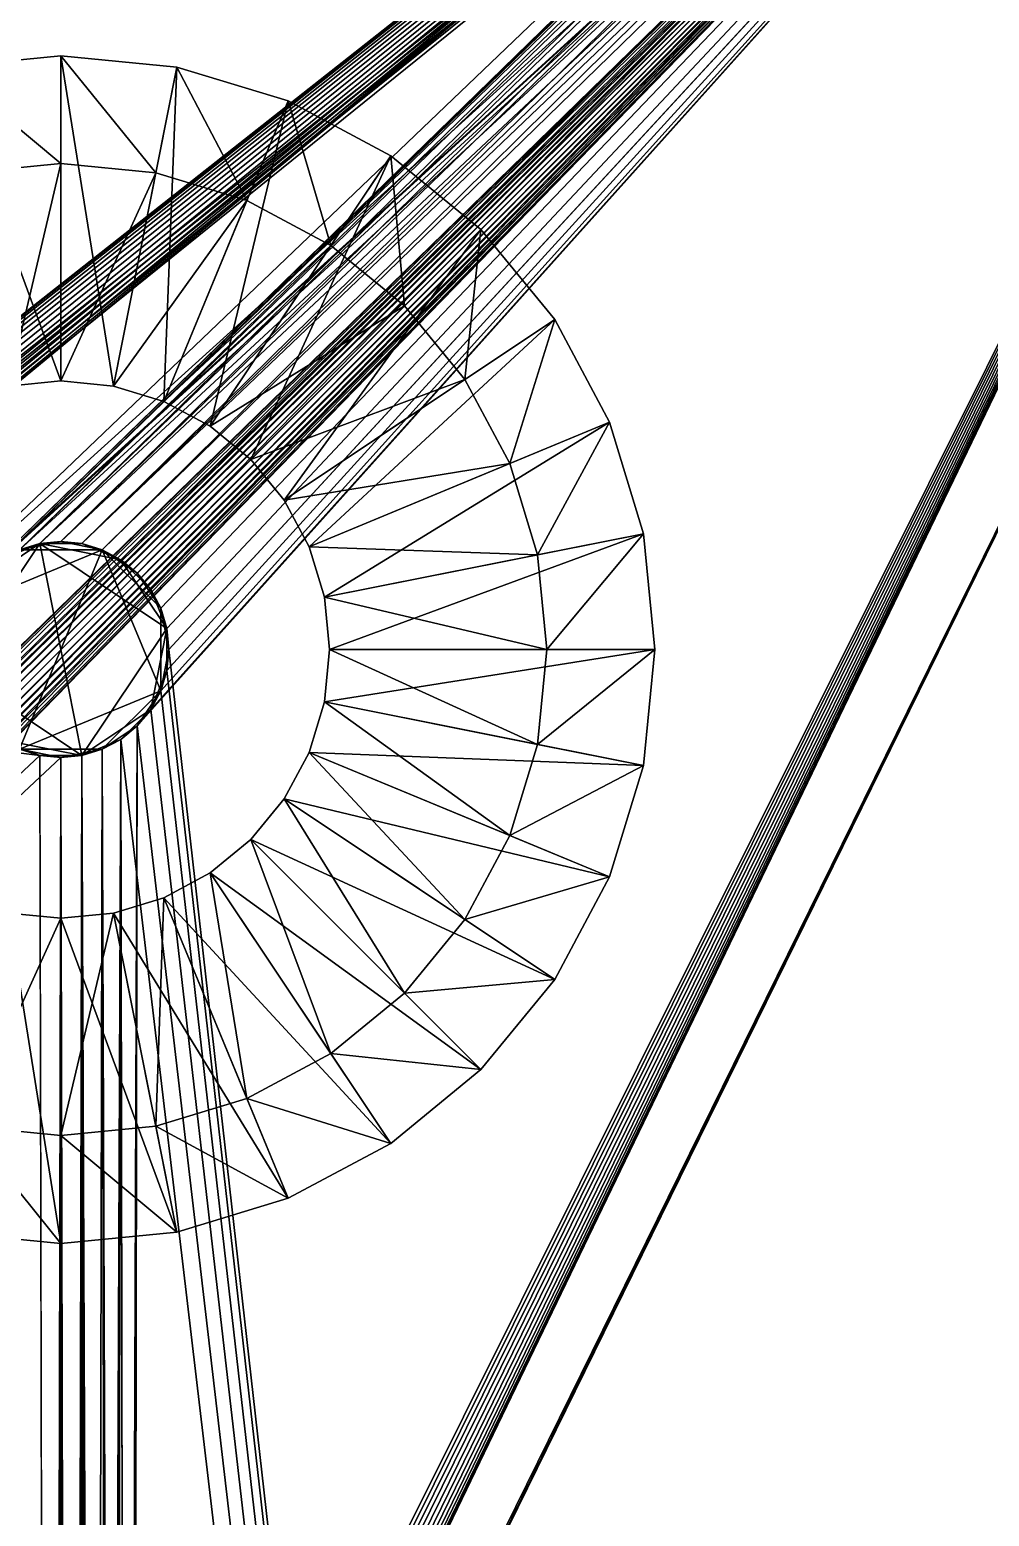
# Model space of a CAD drawing. Extents: x -25.6 to 25.6, y -12.5 to 12.5.
# Drawn here: x 22.342 to 24.12, y 7.695 to 10.448 of the extents above; entities that cross this region are included whole.
import ezdxf

# ---------------------------------------------------------------- set-up
doc = ezdxf.new("R2010")
doc.units = 0

msp = doc.modelspace()

# ---------------------------------------------------------------- linework, layer by layer
for points in [[(-6, 9.45, 5), (-25.6, 12.5, 5), (25.6, 12.5, 5)], [(25.6, 12.5, 5.1), (-25.6, 12.5, 5.1), (-6, 9.45, 5.1)], [(-5.9707, 9.4471, 5), (-6, 9.45, 5), (25.6, 12.5, 5)], [(25.6, 12.5, 5.1), (-6, 9.45, 5.1), (-5.9707, 9.4471, 5.1)], [(17.2793, 4.2971, 5), (-5.9707, 9.4471, 5), (25.6, 12.5, 5)], [(25.6, 12.5, 5.1), (-5.9707, 9.4471, 5.1), (-5.9426, 9.4386, 5.1)], [(25.6, 12.5, 5.1), (-5.9426, 9.4386, 5.1), (7.0074, 4.2886, 5.1)], [(25.6, 12.5, 5.1), (7.0074, 4.2886, 5.1), (7.0333, 4.2747, 5.1)], [(25.6, 12.5, 5.1), (7.0333, 4.2747, 5.1), (7.0561, 4.2561, 5.1)], [(25.6, 12.5, 5.1), (7.0561, 4.2561, 5.1), (7.0747, 4.2333, 5.1)], [(25.6, 12.5, 5.1), (7.0747, 4.2333, 5.1), (7.0886, 4.2074, 5.1)], [(25.6, 12.5, 5.1), (7.0886, 4.2074, 5.1), (7.0971, 4.1793, 5.1)], [(25.6, 12.5, 5.1), (7.0971, 4.1793, 5.1), (8.9207, 4.2971, 5.1)], [(25.6, 12.5, 5.1), (8.9207, 4.2971, 5.1), (8.95, 4.3, 5.1)], [(15.1667, 4.2747, 5.1), (25.6, 12.5, 5.1), (8.95, 4.3, 5.1)], [(25.6, 12.5, 5.1), (15.1, 3, 5.1), (17.1439, 4.2561, 5.1)], [(15.3747, 4.0667, 5.1), (15.1, 3, 5.1), (25.6, 12.5, 5.1)], [(15.1667, 4.2747, 5.1), (15.1926, 4.2886, 5.1), (25.6, 12.5, 5.1)], [(15.1926, 4.2886, 5.1), (15.2207, 4.2971, 5.1), (25.6, 12.5, 5.1)], [(15.2207, 4.2971, 5.1), (15.25, 4.3, 5.1), (25.6, 12.5, 5.1)], [(15.25, 4.3, 5.1), (15.2793, 4.2971, 5.1), (25.6, 12.5, 5.1)], [(15.2793, 4.2971, 5.1), (15.3074, 4.2886, 5.1), (25.6, 12.5, 5.1)], [(15.3074, 4.2886, 5.1), (15.3333, 4.2747, 5.1), (25.6, 12.5, 5.1)], [(15.3333, 4.2747, 5.1), (15.3561, 4.2561, 5.1), (25.6, 12.5, 5.1)], [(15.3561, 4.2561, 5.1), (15.3747, 4.2333, 5.1), (25.6, 12.5, 5.1)], [(15.3886, 4.0926, 5.1), (15.3747, 4.0667, 5.1), (25.6, 12.5, 5.1)], [(15.3747, 4.2333, 5.1), (15.3886, 4.2074, 5.1), (25.6, 12.5, 5.1)], [(15.3971, 4.1207, 5.1), (15.3886, 4.0926, 5.1), (25.6, 12.5, 5.1)], [(15.3886, 4.2074, 5.1), (15.3971, 4.1793, 5.1), (25.6, 12.5, 5.1)], [(15.4, 4.15, 5.1), (15.3971, 4.1207, 5.1), (25.6, 12.5, 5.1)], [(15.3971, 4.1793, 5.1), (15.4, 4.15, 5.1), (25.6, 12.5, 5.1)], [(17.1439, 4.2561, 5.1), (17.1667, 4.2747, 5.1), (25.6, 12.5, 5.1)], [(17.1667, 4.2747, 5.1), (17.1926, 4.2886, 5.1), (25.6, 12.5, 5.1)], [(17.1926, 4.2886, 5.1), (17.2207, 4.2971, 5.1), (25.6, 12.5, 5.1)], [(17.2207, 4.2971, 5.1), (17.25, 4.3, 5.1), (25.6, 12.5, 5.1)], [(17.25, 4.3, 5.1), (17.2793, 4.2971, 5.1), (25.6, 12.5, 5.1)], [(17.2793, 4.2971, 5.1), (17.3074, 4.2886, 5.1), (25.6, 12.5, 5.1)], [(17.3074, 4.2886, 5), (17.2793, 4.2971, 5), (25.6, 12.5, 5)], [(17.3074, 4.2886, 5.1), (17.3333, 4.2747, 5.1), (25.6, 12.5, 5.1)], [(17.3333, 4.2747, 5), (17.3074, 4.2886, 5), (25.6, 12.5, 5)], [(17.3333, 4.2747, 5.1), (17.3561, 4.2561, 5.1), (25.6, 12.5, 5.1)], [(25.6, 12.5, 5), (17.3561, 4.2561, 5), (17.3333, 4.2747, 5)], [(25.6, 12.5, 5), (17.3747, 4.2333, 5), (17.3561, 4.2561, 5)], [(25.6, 12.5, 5.1), (17.3561, 4.2561, 5.1), (17.3747, 4.2333, 5.1)], [(25.6, 12.5, 5), (17.3886, 4.2074, 5), (17.3747, 4.2333, 5)], [(25.6, 12.5, 5.1), (17.3747, 4.2333, 5.1), (17.3886, 4.2074, 5.1)], [(25.6, 12.5, 5), (25.6, -12.5, 5), (17.3886, -4.2074, 5)], [(25.6, 12.5, 5), (17.3886, -4.2074, 5), (17.3971, -4.1793, 5)], [(25.6, 12.5, 5), (17.3971, 4.1793, 5), (17.3886, 4.2074, 5)], [(25.6, 12.5, 5.1), (17.3886, 4.2074, 5.1), (17.3971, 4.1793, 5.1)], [(25.6, 12.5, 5), (17.3971, -4.1793, 5), (17.4, -4.15, 5)], [(25.6, 12.5, 5), (17.4, 4.15, 5), (17.3971, 4.1793, 5)], [(25.6, -12.5, 5.1), (25.6, 12.5, 5.1), (17.3971, 4.1793, 5.1)], [(25.6, 12.5, 5), (17.4, -4.15, 5), (17.4, 4.15, 5)], [(0.9, 12.2, 5.1), (25.3, 12.2, 5.1), (15.3333, 4.2747, 5.1)], [(15.3074, 4.2886, 5.3), (25.3, 12.2, 5.3), (0.9, 12.2, 5.3)], [(15.3074, 4.2886, 5.3), (15.3333, 4.2747, 5.3), (25.3, 12.2, 5.3)], [(25.3, 12.2, 5.1), (15.3561, 4.2561, 5.1), (15.3333, 4.2747, 5.1)], [(15.3333, 4.2747, 5.3), (15.3561, 4.2561, 5.3), (25.3, 12.2, 5.3)], [(25.3, 12.2, 5.1), (15.3747, 4.2333, 5.1), (15.3561, 4.2561, 5.1)], [(15.3561, 4.2561, 5.3), (15.3747, 4.2333, 5.3), (25.3, 12.2, 5.3)], [(15.3886, 4.2074, 5.1), (15.3747, 4.2333, 5.1), (25.3, 12.2, 5.1)], [(25.3, 12.2, 5.3), (15.3747, 4.2333, 5.3), (15.3886, 4.2074, 5.3)], [(17.25, 4.3, 5.1), (15.3886, 4.2074, 5.1), (25.3, 12.2, 5.1)], [(25.3, 12.2, 5.3), (15.3886, 4.2074, 5.3), (17.25, 4.3, 5.3)], [(17.2207, -4.0029, 5.3), (17.25, -4, 5.3), (25.3, 12.2, 5.3)], [(17.2207, -4.0029, 5.3), (25.3, 12.2, 5.3), (17.3561, 4.0439, 5.3)], [(25.3, 12.2, 5.1), (17.2793, 4.2971, 5.1), (17.25, 4.3, 5.1)], [(25.3, 12.2, 5.3), (17.25, 4.3, 5.3), (17.2793, 4.2971, 5.3)], [(17.25, -4, 5.3), (17.2793, -4.0029, 5.3), (25.3, 12.2, 5.3)], [(25.3, 12.2, 5.1), (17.3074, 4.2886, 5.1), (17.2793, 4.2971, 5.1)], [(25.3, 12.2, 5.3), (17.2793, 4.2971, 5.3), (17.3074, 4.2886, 5.3)], [(17.2793, -4.0029, 5.3), (17.3074, -4.0114, 5.3), (25.3, 12.2, 5.3)], [(25.3, 12.2, 5.1), (17.3333, 4.2747, 5.1), (17.3074, 4.2886, 5.1)], [(25.3, 12.2, 5.3), (17.3074, 4.2886, 5.3), (17.3333, 4.2747, 5.3)], [(17.3074, -4.0114, 5.3), (17.3333, -4.0253, 5.3), (25.3, 12.2, 5.3)], [(25.3, 12.2, 5.1), (17.3561, 4.2561, 5.1), (17.3333, 4.2747, 5.1)], [(25.3, 12.2, 5.3), (17.3333, 4.2747, 5.3), (17.3561, 4.2561, 5.3)], [(17.3333, -4.0253, 5.3), (17.3561, -4.0439, 5.3), (25.3, 12.2, 5.3)], [(17.3747, 4.2333, 5.1), (17.3561, 4.2561, 5.1), (25.3, 12.2, 5.1)], [(25.3, 12.2, 5.3), (17.3561, 4.2561, 5.3), (17.3747, 4.2333, 5.3)], [(17.3561, -4.0439, 5.3), (17.3747, -4.0667, 5.3), (25.3, 12.2, 5.3)], [(25.3, 12.2, 5.3), (17.3747, 4.0667, 5.3), (17.3561, 4.0439, 5.3)], [(17.3886, 4.2074, 5.1), (17.3747, 4.2333, 5.1), (25.3, 12.2, 5.1)], [(25.3, 12.2, 5.3), (17.3747, 4.2333, 5.3), (17.3886, 4.2074, 5.3)], [(17.3747, -4.0667, 5.3), (17.3886, -4.0926, 5.3), (25.3, 12.2, 5.3)], [(25.3, 12.2, 5.3), (17.3886, 4.0926, 5.3), (17.3747, 4.0667, 5.3)], [(17.3886, 4.2074, 5.1), (25.3, 12.2, 5.1), (25.3, -12.2, 5.1)], [(17.3886, -4.2074, 5.3), (25.3, -12.2, 5.3), (25.3, 12.2, 5.3)], [(17.3971, -4.1793, 5.3), (17.3886, -4.2074, 5.3), (25.3, 12.2, 5.3)], [(17.3886, -4.0926, 5.3), (17.3971, -4.1207, 5.3), (25.3, 12.2, 5.3)], [(25.3, 12.2, 5.3), (17.3886, 4.2074, 5.3), (17.3971, 4.1793, 5.3)], [(25.3, 12.2, 5.3), (17.3971, 4.1207, 5.3), (17.3886, 4.0926, 5.3)], [(17.4, -4.15, 5.3), (17.3971, -4.1793, 5.3), (25.3, 12.2, 5.3)], [(17.3971, -4.1207, 5.3), (17.4, -4.15, 5.3), (25.3, 12.2, 5.3)], [(25.3, 12.2, 5.3), (17.3971, 4.1793, 5.3), (17.4, 4.15, 5.3)], [(25.3, 12.2, 5.3), (17.4, 4.15, 5.3), (17.3971, 4.1207, 5.3)], [(-22.361, 9.1038, 1.2), (25.0426, 12.1386, 1.2), (25.0707, 12.1471, 1.2)], [(-22.3235, 9.1152, 1.2), (-22.361, 9.1038, 1.2), (25.0707, 12.1471, 1.2)], [(-22.3235, 9.1152, 1.2), (25.0707, 12.1471, 1.2), (25.1, 12.15, 1.2)], [(-22.2889, 9.1337, 1.2), (-22.3235, 9.1152, 1.2), (25.1, 12.15, 1.2)], [(-22.2586, 9.1586, 1.2), (-22.2889, 9.1337, 1.2), (25.1, 12.15, 1.2)], [(-22.2337, 9.1889, 1.2), (-22.2586, 9.1586, 1.2), (25.1, 12.15, 1.2)], [(-22.2586, 9.4414, 1.2), (-22.2337, 9.4111, 1.2), (25.1, 12.15, 1.2)], [(0, 11.85, 1.2), (-22.2586, 9.4414, 1.2), (25.1, 12.15, 1.2)], [(-22.2152, 9.2235, 1.2), (-22.2337, 9.1889, 1.2), (25.1, 12.15, 1.2)], [(-22.2337, 9.4111, 1.2), (-22.2152, 9.3765, 1.2), (25.1, 12.15, 1.2)], [(-22.2038, 9.261, 1.2), (-22.2152, 9.2235, 1.2), (25.1, 12.15, 1.2)], [(-22.2152, 9.3765, 1.2), (-22.2038, 9.339, 1.2), (25.1, 12.15, 1.2)], [(-22.2, 9.3, 1.2), (-22.2038, 9.261, 1.2), (25.1, 12.15, 1.2)], [(-22.2038, 9.339, 1.2), (-22.2, 9.3, 1.2), (25.1, 12.15, 1.2)], [(-22.4, 9.1, 1.2), (-22.361, -9.1038, 1.2), (25.0426, 12.1386, 1.2)], [(-22.361, 9.1038, 1.2), (-22.4, 9.1, 1.2), (25.0426, 12.1386, 1.2)], [(-22.361, -9.1038, 1.2), (-22.3235, -9.1152, 1.2), (25.0426, 12.1386, 1.2)], [(-22.3235, -9.1152, 1.2), (-22.2889, -9.1337, 1.2), (25.0426, 12.1386, 1.2)], [(-22.2889, -9.1337, 1.2), (-22.2586, -9.1586, 1.2), (25.0426, 12.1386, 1.2)], [(-22.2586, -9.1586, 1.2), (-22.2337, -9.1889, 1.2), (25.0426, 12.1386, 1.2)], [(-22.2337, -9.1889, 1.2), (-22.2152, -9.2235, 1.2), (25.0426, 12.1386, 1.2)], [(-22.2152, -9.2235, 1.2), (-22.2038, -9.261, 1.2), (25.0426, 12.1386, 1.2)], [(-22.2038, -9.261, 1.2), (-22.2, -9.3, 1.2), (25.0426, 12.1386, 1.2)], [(-22.2038, -9.339, 1.2), (24.9939, 12.1061, 1.2), (25.0167, 12.1247, 1.2)], [(-22.2, -9.3, 1.2), (-22.2038, -9.339, 1.2), (25.0167, 12.1247, 1.2)], [(-22.2, -9.3, 1.2), (25.0167, 12.1247, 1.2), (25.0426, 12.1386, 1.2)], [(-22.2152, -9.3765, 1.2), (-0.1061, -11.8939, 1.2), (24.9939, 12.1061, 1.2)], [(-22.2038, -9.339, 1.2), (-22.2152, -9.3765, 1.2), (24.9939, 12.1061, 1.2)], [(-0.1061, -11.8939, 1.2), (22.2586, 9.4414, 1.2), (24.9939, 12.1061, 1.2)], [(22.2586, 9.4414, 1.2), (24.9753, 12.0833, 1.2), (24.9939, 12.1061, 1.2)], [(22.2586, 9.4414, 1.2), (22.2889, 9.4663, 1.2), (24.9753, 12.0833, 1.2)], [(22.2889, 9.4663, 1.2), (24.9614, 12.0574, 1.2), (24.9753, 12.0833, 1.2)], [(22.2889, 9.4663, 1.2), (22.3235, 9.4848, 1.2), (24.9614, 12.0574, 1.2)], [(22.3235, 9.4848, 1.2), (24.9529, 12.0293, 1.2), (24.9614, 12.0574, 1.2)], [(22.3235, 9.4848, 1.2), (22.361, 9.4962, 1.2), (24.9529, 12.0293, 1.2)], [(22.361, 9.4962, 1.2), (24.95, 12, 1.2), (24.9529, 12.0293, 1.2)], [(22.361, 9.4962, 1.2), (22.4, 9.5, 1.2), (24.95, 12, 1.2)], [(22.4, 9.5, 1.2), (24.9529, 11.9707, 1.2), (24.95, 12, 1.2)], [(22.4, 9.5, 1.2), (22.439, 9.4962, 1.2), (24.9529, 11.9707, 1.2)], [(22.439, 9.4962, 1.2), (24.9614, 11.9426, 1.2), (24.9529, 11.9707, 1.2)], [(0.1386, 11.9426, 1.1), (24.9753, 11.9167, 1.1), (22.2586, 9.4414, 1.1)], [(22.439, 9.4962, 1.2), (22.4765, 9.4848, 1.2), (24.9614, 11.9426, 1.2)], [(22.4765, 9.4848, 1.2), (24.9753, 11.9167, 1.2), (24.9614, 11.9426, 1.2)], [(24.9753, 11.9167, 1.1), (22.2889, 9.4663, 1.1), (22.2586, 9.4414, 1.1)], [(24.9753, 11.9167, 1.1), (22.3235, 9.4848, 1.1), (22.2889, 9.4663, 1.1)], [(24.9753, 11.9167, 1.1), (22.361, 9.4962, 1.1), (22.3235, 9.4848, 1.1)], [(24.9753, 11.9167, 1.1), (22.4, 9.5, 1.1), (22.361, 9.4962, 1.1)], [(24.9753, 11.9167, 1.1), (22.439, 9.4962, 1.1), (22.4, 9.5, 1.1)], [(24.9753, 11.9167, 1.1), (22.4765, 9.4848, 1.1), (22.439, 9.4962, 1.1)], [(24.9753, 11.9167, 1.1), (22.5111, 9.4663, 1.1), (22.4765, 9.4848, 1.1)], [(22.4765, 9.4848, 1.2), (22.5111, 9.4663, 1.2), (24.9753, 11.9167, 1.2)], [(24.9753, 11.9167, 1.1), (22.5414, 9.4414, 1.1), (22.5111, 9.4663, 1.1)], [(22.5111, 9.4663, 1.2), (24.9939, 11.8939, 1.2), (24.9753, 11.9167, 1.2)], [(24.9753, 11.9167, 1.1), (24.9939, 11.8939, 1.1), (22.5414, 9.4414, 1.1)], [(-22.2152, 9.3765, 1.1), (-0.1061, 11.8939, 1.1), (24.9939, -12.1061, 1.1)], [(-0.1061, 11.8939, 1.1), (22.2586, -9.4414, 1.1), (24.9939, -12.1061, 1.1)], [(22.5111, -9.1337, 1.2), (22.5414, -9.1586, 1.2), (24.9939, 11.8939, 1.2)], [(22.5111, -9.1337, 1.2), (24.9939, 11.8939, 1.2), (22.5414, 9.1586, 1.2)], [(22.5111, 9.4663, 1.2), (22.5414, 9.4414, 1.2), (24.9939, 11.8939, 1.2)], [(22.5414, 9.4414, 1.1), (24.9939, 11.8939, 1.1), (24.9939, 11.8939, 1.1)], [(22.5663, 9.4111, 1.1), (22.5414, 9.4414, 1.1), (24.9939, 11.8939, 1.1)], [(24.9939, 11.8939, 1.2), (24.9939, 11.8939, 1.2), (22.5414, 9.4414, 1.2)], [(24.9939, 11.8939, 1.2), (22.5414, 9.4414, 1.2), (22.5663, 9.4111, 1.2)], [(24.9939, 11.8939, 1.2), (22.5663, 9.1889, 1.2), (22.5414, 9.1586, 1.2)], [(22.5414, -9.1586, 1.2), (22.5663, -9.1889, 1.2), (24.9939, 11.8939, 1.2)], [(22.5848, 9.3765, 1.1), (22.5663, 9.4111, 1.1), (24.9939, 11.8939, 1.1)], [(24.9939, 11.8939, 1.2), (22.5663, 9.4111, 1.2), (22.5848, 9.3765, 1.2)], [(22.5663, -9.1889, 1.2), (22.5848, -9.2235, 1.2), (24.9939, 11.8939, 1.2)], [(24.9939, 11.8939, 1.2), (22.5848, 9.2235, 1.2), (22.5663, 9.1889, 1.2)], [(22.5962, 9.339, 1.1), (22.5848, 9.3765, 1.1), (24.9939, 11.8939, 1.1)], [(24.9939, 11.8939, 1.2), (22.5848, 9.3765, 1.2), (22.5962, 9.339, 1.2)], [(24.9939, 11.8939, 1.2), (22.5962, 9.261, 1.2), (22.5848, 9.2235, 1.2)], [(22.5848, -9.2235, 1.2), (22.5962, -9.261, 1.2), (24.9939, 11.8939, 1.2)], [(22.6, 9.3, 1.1), (22.5962, 9.339, 1.1), (24.9939, 11.8939, 1.1)], [(24.9939, 11.8939, 1.2), (22.5962, 9.339, 1.2), (22.6, 9.3, 1.2)], [(22.5962, -9.261, 1.2), (22.6, -9.3, 1.2), (24.9939, 11.8939, 1.2)], [(24.9939, 11.8939, 1.2), (22.6, 9.3, 1.2), (22.5962, 9.261, 1.2)], [(22.6, 9.3, 1.1), (24.9939, 11.8939, 1.1), (24.9939, -11.8939, 1.1)], [(22.6, -9.3, 1.2), (24.9939, -11.8939, 1.2), (24.9939, 11.8939, 1.2)], [(-0.0574, 11.8614, 1.1), (-0.0293, 11.8529, 1.1), (22.361, -9.1038, 1.1)], [(-0.0574, 11.8614, 1.1), (22.361, -9.1038, 1.1), (22.3235, -9.1152, 1.1)], [(-0.0293, 11.8529, 1.1), (22.3235, 9.1152, 1.1), (22.361, 9.1038, 1.1)], [(-0.0293, 11.8529, 1.1), (22.361, 9.1038, 1.1), (22.4, -9.1, 1.1)], [(-0.0293, 11.8529, 1.1), (22.4, -9.1, 1.1), (22.361, -9.1038, 1.1)], [(10.7589, 11.7694, 5.3), (19.7668, 9.9776, 5.3), (24.8694, 2.3411, 5.3)], [(10.7589, 11.7694, 5.3), (24.8694, 2.3411, 5.3), (17.3333, 4.2747, 5.3)], [(13.1, 11, 7.1), (20.8782, 7.7782, 7.1), (24.1, 0, 7.1)], [(13.1, 11, 7.1), (24.1, 0, 7.1), (13.1, -11, 7.1)], [(22.1854, 10.3789, 1.1), (22.4, 10.2, 0.1), (22.4, 10.4, 1.1)], [(22.1854, 10.3789, 1.1), (22.4, 10.4, 1.1), (22.4, 9.7976, 1.1)], [(22.4, 10.4, 1.1), (22.4, 10.2, 0.1), (22.5756, 10.1827, 0.1)], [(22.4, 10.4, 1.1), (22.5756, 10.1827, 0.1), (22.6146, 10.3789, 1.1)], [(22.4, 10.4, 1.1), (22.6146, 10.3789, 1.1), (22.4971, 9.788, 1.1)], [(22.4, 10.4, 1.1), (22.4971, 9.788, 1.1), (22.4, 9.7976, 1.1)], [(22.1854, 10.3789, 1.1), (22.2244, 10.1827, 0.1), (22.4, 10.2, 0.1)], [(22.1854, 10.3789, 1.1), (22.4, 9.7976, 1.1), (22.3029, 9.788, 1.1)], [(22.6146, 10.3789, 1.1), (22.5904, 9.7597, 1.1), (22.4971, 9.788, 1.1)], [(22.6146, 10.3789, 1.1), (22.5756, 10.1827, 0.1), (22.7444, 10.1315, 0.1)], [(22.6146, 10.3789, 1.1), (22.821, 10.3163, 1.1), (22.5904, 9.7597, 1.1)], [(22.6146, 10.3789, 1.1), (22.7444, 10.1315, 0.1), (22.821, 10.3163, 1.1)], [(22.821, 10.3163, 1.1), (22.6764, 9.7137, 1.1), (22.5904, 9.7597, 1.1)], [(22.821, 10.3163, 1.1), (23.0111, 10.2146, 1.1), (22.6764, 9.7137, 1.1)], [(22.821, 10.3163, 1.1), (22.7444, 10.1315, 0.1), (22.9, 10.0483, 0.1)], [(22.821, 10.3163, 1.1), (22.9, 10.0483, 0.1), (23.0111, 10.2146, 1.1)], [(22.3029, 9.788, 0.1), (22.4, 10.2, 0.1), (22.2244, 10.1827, 0.1)], [(22.3029, 9.788, 0.1), (22.4, 9.7976, 0.1), (22.4, 10.2, 0.1)], [(22.4, 9.7976, 0.1), (22.5756, 10.1827, 0.1), (22.4, 10.2, 0.1)], [(23.0111, 10.2146, 1.1), (22.7518, 9.6518, 1.1), (22.6764, 9.7137, 1.1)], [(23.0111, 10.2146, 1.1), (23.1778, 10.0778, 1.1), (22.7518, 9.6518, 1.1)], [(23.0111, 10.2146, 1.1), (22.9, 10.0483, 0.1), (23.0364, 9.9364, 0.1)], [(23.0111, 10.2146, 1.1), (23.0364, 9.9364, 0.1), (23.1778, 10.0778, 1.1)], [(8.8905, -10.1627, 6.8), (23.2627, -4.2095, 6.8), (17.3095, 10.1627, 6.8)], [(23.2627, 4.2095, 6.8), (20.8782, 7.7782, 6.8), (17.3095, 10.1627, 6.8)], [(23.2627, -4.2095, 6.8), (23.2627, 4.2095, 6.8), (17.3095, 10.1627, 6.8)], [(22.4, 9.7976, 0.1), (22.4971, 9.788, 0.1), (22.5756, 10.1827, 0.1)], [(22.4971, 9.788, 0.1), (22.7444, 10.1315, 0.1), (22.5756, 10.1827, 0.1)], [(22.4971, 9.788, 0.1), (22.5904, 9.7597, 0.1), (22.7444, 10.1315, 0.1)], [(22.5904, 9.7597, 0.1), (22.9, 10.0483, 0.1), (22.7444, 10.1315, 0.1)], [(23.1778, 10.0778, 1.1), (22.8137, 9.5764, 1.1), (22.7518, 9.6518, 1.1)], [(23.1778, 10.0778, 1.1), (23.3146, 9.9111, 1.1), (22.8137, 9.5764, 1.1)], [(23.1778, 10.0778, 1.1), (23.0364, 9.9364, 0.1), (23.1483, 9.8, 0.1)], [(23.1778, 10.0778, 1.1), (23.1483, 9.8, 0.1), (23.3146, 9.9111, 1.1)], [(22.5904, 9.7597, 0.1), (22.6764, 9.7137, 0.1), (22.9, 10.0483, 0.1)], [(22.6764, 9.7137, 0.1), (23.0364, 9.9364, 0.1), (22.9, 10.0483, 0.1)], [(19.7668, 9.9776, 5.3), (21.5853, 8.4853, 5.3), (23.0776, 6.6668, 5.3)], [(19.7668, 9.9776, 5.3), (23.0776, 6.6668, 5.3), (24.8694, 2.3411, 5.3)], [(22.6764, 9.7137, 0.1), (22.7518, 9.6518, 0.1), (23.0364, 9.9364, 0.1)], [(22.7518, 9.6518, 0.1), (23.1483, 9.8, 0.1), (23.0364, 9.9364, 0.1)], [(23.3146, 9.9111, 1.1), (22.8597, 9.4904, 1.1), (22.8137, 9.5764, 1.1)], [(23.3146, 9.9111, 1.1), (23.4163, 9.721, 1.1), (22.8597, 9.4904, 1.1)], [(23.3146, 9.9111, 1.1), (23.1483, 9.8, 0.1), (23.2315, 9.6444, 0.1)], [(23.3146, 9.9111, 1.1), (23.2315, 9.6444, 0.1), (23.4163, 9.721, 1.1)], [(22.4, 9.7976, 0.1), (22.3029, 9.788, 0.1), (22.3029, 9.788, 1.1)], [(22.4, 9.7976, 0.1), (22.3029, 9.788, 1.1), (22.4, 9.7976, 1.1)], [(22.4971, 9.788, 0.1), (22.4, 9.7976, 0.1), (22.4, 9.7976, 1.1)], [(22.4971, 9.788, 0.1), (22.4, 9.7976, 1.1), (22.4971, 9.788, 1.1)], [(22.5904, 9.7597, 0.1), (22.4971, 9.788, 0.1), (22.4971, 9.788, 1.1)], [(22.5904, 9.7597, 0.1), (22.4971, 9.788, 1.1), (22.5904, 9.7597, 1.1)], [(22.7518, 9.6518, 0.1), (22.8137, 9.5764, 0.1), (23.1483, 9.8, 0.1)], [(22.8137, 9.5764, 0.1), (23.2315, 9.6444, 0.1), (23.1483, 9.8, 0.1)], [(22.6764, 9.7137, 0.1), (22.5904, 9.7597, 0.1), (22.5904, 9.7597, 1.1)], [(22.6764, 9.7137, 0.1), (22.5904, 9.7597, 1.1), (22.6764, 9.7137, 1.1)], [(23.4163, 9.721, 1.1), (22.888, 9.3971, 1.1), (22.8597, 9.4904, 1.1)], [(23.4163, 9.721, 1.1), (23.4789, 9.5146, 1.1), (22.888, 9.3971, 1.1)], [(23.4163, 9.721, 1.1), (23.2315, 9.6444, 0.1), (23.2827, 9.4756, 0.1)], [(23.4163, 9.721, 1.1), (23.2827, 9.4756, 0.1), (23.4789, 9.5146, 1.1)], [(22.7518, 9.6518, 0.1), (22.6764, 9.7137, 0.1), (22.6764, 9.7137, 1.1)], [(22.7518, 9.6518, 0.1), (22.6764, 9.7137, 1.1), (22.7518, 9.6518, 1.1)], [(22.8137, 9.5764, 0.1), (22.7518, 9.6518, 0.1), (22.7518, 9.6518, 1.1)], [(22.8137, 9.5764, 0.1), (22.7518, 9.6518, 1.1), (22.8137, 9.5764, 1.1)], [(22.8137, 9.5764, 0.1), (22.8597, 9.4904, 0.1), (23.2315, 9.6444, 0.1)], [(22.8597, 9.4904, 0.1), (23.2827, 9.4756, 0.1), (23.2315, 9.6444, 0.1)], [(22.8597, 9.4904, 0.1), (22.8137, 9.5764, 0.1), (22.8137, 9.5764, 1.1)], [(22.8597, 9.4904, 0.1), (22.8137, 9.5764, 1.1), (22.8597, 9.4904, 1.1)], [(22.4, 9.5, 1.3), (22.361, 9.4962, 1.3), (22.3235, 9.4848, 1.3)], [(22.4765, 9.4848, 1.3), (22.4, 9.5, 1.3), (22.3235, 9.4848, 1.3)], [(22.4, 9.5, 1.1), (22.4, 9.5, 1.2), (22.361, 9.4962, 1.2)], [(22.4, 9.5, 1.1), (22.361, 9.4962, 1.2), (22.361, 9.4962, 1.1)], [(22.361, 9.4962, 0.9), (22.361, 9.4962, 1.3), (22.4, 9.5, 1.3)], [(22.361, 9.4962, 0.9), (22.4, 9.5, 1.3), (22.4, 9.5, 0.9)], [(22.361, 9.4962, 0.9), (22.4, 9.5, 0.9), (22.439, 9.4962, 0.9)], [(22.439, 9.4962, 1.1), (22.439, 9.4962, 1.2), (22.4, 9.5, 1.2)], [(22.439, 9.4962, 1.1), (22.4, 9.5, 1.2), (22.4, 9.5, 1.1)], [(22.4, 9.5, 0.9), (22.4, 9.5, 1.3), (22.439, 9.4962, 1.3)], [(22.4, 9.5, 0.9), (22.439, 9.4962, 1.3), (22.439, 9.4962, 0.9)], [(22.4765, 9.4848, 1.3), (22.439, 9.4962, 1.3), (22.4, 9.5, 1.3)], [(23.4789, 9.5146, 1.1), (22.8976, 9.3, 1.1), (22.888, 9.3971, 1.1)], [(23.4789, 9.5146, 1.1), (23.5, 9.3, 1.1), (22.8976, 9.3, 1.1)], [(23.4789, 9.5146, 1.1), (23.2827, 9.4756, 0.1), (23.3, 9.3, 0.1)], [(23.4789, 9.5146, 1.1), (23.3, 9.3, 0.1), (23.5, 9.3, 1.1)], [(22.2038, 9.261, 0.9), (22.2337, 9.4111, 0.9), (22.361, 9.4962, 0.9)], [(22.439, 9.1038, 0.9), (22.2038, 9.261, 0.9), (22.361, 9.4962, 0.9)], [(22.4765, 9.4848, 1.3), (22.3235, 9.4848, 1.3), (22.2152, 9.3765, 1.3)], [(22.4765, 9.4848, 1.3), (22.2152, 9.3765, 1.3), (22.3235, 9.1152, 1.3)], [(22.2337, 9.4111, 0.9), (22.2889, 9.4663, 0.9), (22.361, 9.4962, 0.9)], [(22.2889, 9.4663, 0.9), (22.3235, 9.4848, 0.9), (22.361, 9.4962, 0.9)], [(22.361, 9.4962, 1.1), (22.361, 9.4962, 1.2), (22.3235, 9.4848, 1.2)], [(22.361, 9.4962, 1.1), (22.3235, 9.4848, 1.2), (22.3235, 9.4848, 1.1)], [(22.3235, 9.4848, 0.9), (22.3235, 9.4848, 1.3), (22.361, 9.4962, 1.3)], [(22.3235, 9.4848, 0.9), (22.361, 9.4962, 1.3), (22.361, 9.4962, 0.9)], [(22.3235, 9.1152, 1.3), (22.5848, 9.2235, 1.3), (22.4765, 9.4848, 1.3)], [(22.361, 9.4962, 0.9), (22.439, 9.4962, 0.9), (22.5111, 9.4663, 0.9)], [(22.361, 9.4962, 0.9), (22.5111, 9.4663, 0.9), (22.5962, 9.339, 0.9)], [(22.361, 9.4962, 0.9), (22.5962, 9.339, 0.9), (22.439, 9.1038, 0.9)], [(22.4765, 9.4848, 1.1), (22.4765, 9.4848, 1.2), (22.439, 9.4962, 1.2)], [(22.4765, 9.4848, 1.1), (22.439, 9.4962, 1.2), (22.439, 9.4962, 1.1)], [(22.439, 9.4962, 0.9), (22.439, 9.4962, 1.3), (22.4765, 9.4848, 1.3)], [(22.439, 9.4962, 0.9), (22.4765, 9.4848, 1.3), (22.4765, 9.4848, 0.9)], [(22.439, 9.4962, 0.9), (22.4765, 9.4848, 0.9), (22.5111, 9.4663, 0.9)], [(22.5111, 9.4663, 1.1), (22.5111, 9.4663, 1.2), (22.4765, 9.4848, 1.2)], [(22.5111, 9.4663, 1.1), (22.4765, 9.4848, 1.2), (22.4765, 9.4848, 1.1)], [(22.4765, 9.4848, 0.9), (22.4765, 9.4848, 1.3), (22.5111, 9.4663, 1.3)], [(22.4765, 9.4848, 0.9), (22.5111, 9.4663, 1.3), (22.5111, 9.4663, 0.9)], [(22.5414, 9.4414, 1.3), (22.5111, 9.4663, 1.3), (22.4765, 9.4848, 1.3)], [(22.5848, 9.3765, 1.3), (22.5414, 9.4414, 1.3), (22.4765, 9.4848, 1.3)], [(22.5848, 9.2235, 1.3), (22.5848, 9.3765, 1.3), (22.4765, 9.4848, 1.3)], [(22.8597, 9.4904, 0.1), (22.888, 9.3971, 0.1), (23.2827, 9.4756, 0.1)], [(22.888, 9.3971, 0.1), (22.8597, 9.4904, 0.1), (22.8597, 9.4904, 1.1)], [(22.888, 9.3971, 0.1), (22.8597, 9.4904, 1.1), (22.888, 9.3971, 1.1)], [(22.888, 9.3971, 0.1), (23.3, 9.3, 0.1), (23.2827, 9.4756, 0.1)], [(22.5414, 9.4414, 1.1), (22.5414, 9.4414, 1.2), (22.5111, 9.4663, 1.2)], [(22.5414, 9.4414, 1.1), (22.5111, 9.4663, 1.2), (22.5111, 9.4663, 1.1)], [(22.5111, 9.4663, 0.9), (22.5111, 9.4663, 1.3), (22.5414, 9.4414, 1.3)], [(22.5111, 9.4663, 0.9), (22.5414, 9.4414, 1.3), (22.5414, 9.4414, 0.9)], [(22.5111, 9.4663, 0.9), (22.5414, 9.4414, 0.9), (22.5663, 9.4111, 0.9)], [(22.5111, 9.4663, 0.9), (22.5663, 9.4111, 0.9), (22.5962, 9.339, 0.9)], [(22.5663, 9.4111, 1.1), (22.5663, 9.4111, 1.2), (22.5414, 9.4414, 1.2)], [(22.5663, 9.4111, 1.1), (22.5414, 9.4414, 1.2), (22.5414, 9.4414, 1.1)], [(22.5414, 9.4414, 0.9), (22.5414, 9.4414, 1.3), (22.5663, 9.4111, 1.3)], [(22.5414, 9.4414, 0.9), (22.5663, 9.4111, 1.3), (22.5663, 9.4111, 0.9)], [(22.5848, 9.3765, 1.3), (22.5663, 9.4111, 1.3), (22.5414, 9.4414, 1.3)], [(22.5848, 9.3765, 1.1), (22.5848, 9.3765, 1.2), (22.5663, 9.4111, 1.2)], [(22.5848, 9.3765, 1.1), (22.5663, 9.4111, 1.2), (22.5663, 9.4111, 1.1)], [(22.5663, 9.4111, 0.9), (22.5663, 9.4111, 1.3), (22.5848, 9.3765, 1.3)], [(22.5663, 9.4111, 0.9), (22.5848, 9.3765, 1.3), (22.5848, 9.3765, 0.9)], [(22.5663, 9.4111, 0.9), (22.5848, 9.3765, 0.9), (22.5962, 9.339, 0.9)], [(22.888, 9.3971, 0.1), (22.8976, 9.3, 0.1), (23.3, 9.3, 0.1)], [(22.8976, 9.3, 0.1), (22.888, 9.3971, 0.1), (22.888, 9.3971, 1.1)], [(22.8976, 9.3, 0.1), (22.888, 9.3971, 1.1), (22.8976, 9.3, 1.1)], [(-22.2038, 9.339, 1.1), (-22.2152, 9.3765, 1.1), (24.9939, -12.1061, 1.1)], [(22.5962, 9.339, 1.1), (22.5962, 9.339, 1.2), (22.5848, 9.3765, 1.2)], [(22.5962, 9.339, 1.1), (22.5848, 9.3765, 1.2), (22.5848, 9.3765, 1.1)], [(22.5848, 9.3765, 0.9), (22.5848, 9.3765, 1.3), (22.5962, 9.339, 1.3)], [(22.5848, 9.3765, 0.9), (22.5962, 9.339, 1.3), (22.5962, 9.339, 0.9)], [(22.6, 9.3, 1.3), (22.5962, 9.339, 1.3), (22.5848, 9.3765, 1.3)], [(22.5848, 9.2235, 1.3), (22.6, 9.3, 1.3), (22.5848, 9.3765, 1.3)], [(-22.2038, 9.339, 1.1), (24.9939, -12.1061, 1.1), (25.0167, -12.1247, 1.1)], [(-22.2, 9.3, 1.1), (-22.2038, 9.339, 1.1), (25.0167, -12.1247, 1.1)], [(22.5962, 9.339, 0.9), (22.5663, 9.1889, 0.9), (22.439, 9.1038, 0.9)], [(22.5962, 9.339, 0.9), (22.5962, 9.261, 0.9), (22.5663, 9.1889, 0.9)], [(22.6, 9.3, 1.1), (22.6, 9.3, 1.2), (22.5962, 9.339, 1.2)], [(22.6, 9.3, 1.1), (22.5962, 9.339, 1.2), (22.5962, 9.339, 1.1)], [(22.5962, 9.339, 0.9), (22.5962, 9.339, 1.3), (22.6, 9.3, 1.3)], [(22.5962, 9.339, 0.9), (22.6, 9.3, 1.3), (22.6, 9.3, 0.9)], [(22.5962, 9.339, 0.9), (22.6, 9.3, 0.9), (22.5962, 9.261, 0.9)], [(-22.2038, 9.261, 1.1), (-22.2, 9.3, 1.1), (25.0426, -12.1386, 1.1)], [(-22.2, 9.3, 1.1), (25.0167, -12.1247, 1.1), (25.0426, -12.1386, 1.1)], [(22.5848, 9.2235, 1.3), (22.5962, 9.261, 1.3), (22.6, 9.3, 1.3)], [(22.5962, 9.261, 1.1), (22.5962, 9.261, 1.2), (22.6, 9.3, 1.2)], [(22.5962, 9.261, 1.1), (22.6, 9.3, 1.2), (22.6, 9.3, 1.1)], [(22.5962, 9.261, 1.1), (22.6, 9.3, 1.1), (24.9939, -11.8939, 1.1)], [(22.6, 9.3, 0.9), (22.6, 9.3, 1.3), (22.5962, 9.261, 1.3)], [(22.6, 9.3, 0.9), (22.5962, 9.261, 1.3), (22.5962, 9.261, 0.9)], [(22.8976, 9.3, 0.1), (22.888, 9.2029, 0.1), (23.2827, 9.1244, 0.1)], [(22.888, 9.2029, 0.1), (22.8976, 9.3, 0.1), (22.8976, 9.3, 1.1)], [(22.888, 9.2029, 0.1), (22.8976, 9.3, 1.1), (22.888, 9.2029, 1.1)], [(23.5, 9.3, 1.1), (23.4789, 9.0854, 1.1), (22.888, 9.2029, 1.1)], [(23.5, 9.3, 1.1), (22.888, 9.2029, 1.1), (22.8976, 9.3, 1.1)], [(22.8976, 9.3, 0.1), (23.2827, 9.1244, 0.1), (23.3, 9.3, 0.1)], [(23.5, 9.3, 1.1), (23.3, 9.3, 0.1), (23.2827, 9.1244, 0.1)], [(23.5, 9.3, 1.1), (23.2827, 9.1244, 0.1), (23.4789, 9.0854, 1.1)], [(-22.2152, 9.2235, 1.1), (-22.2038, 9.261, 1.1), (25.0426, -12.1386, 1.1)], [(22.439, 9.1038, 0.9), (22.2889, 9.1337, 0.9), (22.2038, 9.261, 0.9)], [(22.5962, 9.261, 0.9), (22.5848, 9.2235, 0.9), (22.5663, 9.1889, 0.9)], [(22.5848, 9.2235, 1.1), (22.5848, 9.2235, 1.2), (22.5962, 9.261, 1.2)], [(22.5848, 9.2235, 1.1), (22.5962, 9.261, 1.2), (22.5962, 9.261, 1.1)], [(22.5848, 9.2235, 1.1), (22.5962, 9.261, 1.1), (24.9939, -11.8939, 1.1)], [(22.5962, 9.261, 0.9), (22.5962, 9.261, 1.3), (22.5848, 9.2235, 1.3)], [(22.5962, 9.261, 0.9), (22.5848, 9.2235, 1.3), (22.5848, 9.2235, 0.9)], [(-22.2337, 9.1889, 1.1), (-22.2152, 9.2235, 1.1), (25.0426, -12.1386, 1.1)], [(22.3235, 9.1152, 1.3), (22.4765, 9.1152, 1.3), (22.5848, 9.2235, 1.3)], [(22.4765, 9.1152, 1.3), (22.5414, 9.1586, 1.3), (22.5848, 9.2235, 1.3)], [(22.5414, 9.1586, 1.3), (22.5663, 9.1889, 1.3), (22.5848, 9.2235, 1.3)], [(22.5663, 9.1889, 1.1), (22.5663, 9.1889, 1.2), (22.5848, 9.2235, 1.2)], [(22.5663, 9.1889, 1.1), (22.5848, 9.2235, 1.2), (22.5848, 9.2235, 1.1)], [(22.5663, 9.1889, 1.1), (22.5848, 9.2235, 1.1), (24.9939, -11.8939, 1.1)], [(22.5848, 9.2235, 0.9), (22.5848, 9.2235, 1.3), (22.5663, 9.1889, 1.3)], [(22.5848, 9.2235, 0.9), (22.5663, 9.1889, 1.3), (22.5663, 9.1889, 0.9)], [(22.888, 9.2029, 0.1), (22.8597, 9.1096, 0.1), (23.2315, 8.9556, 0.1)], [(22.8597, 9.1096, 0.1), (22.888, 9.2029, 0.1), (22.888, 9.2029, 1.1)], [(22.8597, 9.1096, 0.1), (22.888, 9.2029, 1.1), (22.8597, 9.1096, 1.1)], [(23.4789, 9.0854, 1.1), (22.8597, 9.1096, 1.1), (22.888, 9.2029, 1.1)], [(22.888, 9.2029, 0.1), (23.2315, 8.9556, 0.1), (23.2827, 9.1244, 0.1)], [(-22.2586, 9.1586, 1.1), (-22.2337, 9.1889, 1.1), (25.0426, -12.1386, 1.1)], [(22.5663, 9.1889, 0.9), (22.5111, 9.1337, 0.9), (22.439, 9.1038, 0.9)], [(22.5663, 9.1889, 0.9), (22.5414, 9.1586, 0.9), (22.5111, 9.1337, 0.9)], [(22.5414, 9.1586, 1.1), (22.5414, 9.1586, 1.2), (22.5663, 9.1889, 1.2)], [(22.5414, 9.1586, 1.1), (22.5663, 9.1889, 1.2), (22.5663, 9.1889, 1.1)], [(22.5414, 9.1586, 1.1), (22.5663, 9.1889, 1.1), (24.9939, -11.8939, 1.1)], [(22.5663, 9.1889, 0.9), (22.5663, 9.1889, 1.3), (22.5414, 9.1586, 1.3)], [(22.5663, 9.1889, 0.9), (22.5414, 9.1586, 1.3), (22.5414, 9.1586, 0.9)], [(-22.2889, 9.1337, 1.1), (-22.2586, 9.1586, 1.1), (25.0426, -12.1386, 1.1)], [(22.4765, -9.1152, 1.2), (22.5111, -9.1337, 1.2), (22.5414, 9.1586, 1.2)], [(22.4765, -9.1152, 1.2), (22.5414, 9.1586, 1.2), (22.5111, 9.1337, 1.2)], [(22.4765, 9.1152, 1.3), (22.5111, 9.1337, 1.3), (22.5414, 9.1586, 1.3)], [(22.5111, 9.1337, 1.1), (22.5111, 9.1337, 1.2), (22.5414, 9.1586, 1.2)], [(22.5111, 9.1337, 1.1), (22.5414, 9.1586, 1.2), (22.5414, 9.1586, 1.1)], [(22.5111, 9.1337, 1.1), (22.5414, 9.1586, 1.1), (24.9939, -11.8939, 1.1)], [(22.5414, 9.1586, 0.9), (22.5414, 9.1586, 1.3), (22.5111, 9.1337, 1.3)], [(22.5414, 9.1586, 0.9), (22.5111, 9.1337, 1.3), (22.5111, 9.1337, 0.9)], [(-22.361, 9.1038, 1.1), (-22.3235, 9.1152, 1.1), (25.0426, -12.1386, 1.1)], [(-22.3235, 9.1152, 1.1), (-22.2889, 9.1337, 1.1), (25.0426, -12.1386, 1.1)], [(-0.0574, -11.8614, 1.2), (22.361, 9.1038, 1.2), (22.3235, 9.1152, 1.2)], [(22.361, 9.1038, 0.9), (22.3235, 9.1152, 0.9), (22.2889, 9.1337, 0.9)], [(22.439, 9.1038, 0.9), (22.361, 9.1038, 0.9), (22.2889, 9.1337, 0.9)], [(22.3235, 9.1152, 1.1), (22.3235, 9.1152, 1.2), (22.361, 9.1038, 1.2)], [(22.3235, 9.1152, 1.1), (22.361, 9.1038, 1.2), (22.361, 9.1038, 1.1)], [(22.361, 9.1038, 0.9), (22.361, 9.1038, 1.3), (22.3235, 9.1152, 1.3)], [(22.361, 9.1038, 0.9), (22.3235, 9.1152, 1.3), (22.3235, 9.1152, 0.9)], [(22.3235, 9.1152, 1.3), (22.361, 9.1038, 1.3), (22.4, 9.1, 1.3)], [(22.3235, 9.1152, 1.3), (22.4, 9.1, 1.3), (22.4765, 9.1152, 1.3)], [(22.4, 9.1, 1.3), (22.439, 9.1038, 1.3), (22.4765, 9.1152, 1.3)], [(22.439, -9.1038, 1.2), (22.4765, -9.1152, 1.2), (22.5111, 9.1337, 1.2)], [(22.439, -9.1038, 1.2), (22.5111, 9.1337, 1.2), (22.4765, 9.1152, 1.2)], [(22.5111, 9.1337, 0.9), (22.4765, 9.1152, 0.9), (22.439, 9.1038, 0.9)], [(22.439, 9.1038, 1.1), (22.439, 9.1038, 1.2), (22.4765, 9.1152, 1.2)], [(22.439, 9.1038, 1.1), (22.4765, 9.1152, 1.2), (22.4765, 9.1152, 1.1)], [(22.439, 9.1038, 1.1), (22.4765, 9.1152, 1.1), (22.5111, -9.1337, 1.1)], [(22.4765, 9.1152, 1.2), (22.439, 9.1038, 1.2), (22.439, -9.1038, 1.2)], [(22.4765, 9.1152, 0.9), (22.4765, 9.1152, 1.3), (22.439, 9.1038, 1.3)], [(22.4765, 9.1152, 0.9), (22.439, 9.1038, 1.3), (22.439, 9.1038, 0.9)], [(22.4765, 9.1152, 1.1), (22.4765, 9.1152, 1.2), (22.5111, 9.1337, 1.2)], [(22.4765, 9.1152, 1.1), (22.5111, 9.1337, 1.2), (22.5111, 9.1337, 1.1)], [(22.4765, 9.1152, 1.1), (22.5111, 9.1337, 1.1), (22.5414, -9.1586, 1.1)], [(22.5111, 9.1337, 0.9), (22.5111, 9.1337, 1.3), (22.4765, 9.1152, 1.3)], [(22.5111, 9.1337, 0.9), (22.4765, 9.1152, 1.3), (22.4765, 9.1152, 0.9)], [(22.4765, 9.1152, 1.1), (22.5414, -9.1586, 1.1), (22.5111, -9.1337, 1.1)], [(22.5111, 9.1337, 1.1), (24.9939, -11.8939, 1.1), (22.5414, -9.1586, 1.1)], [(23.4789, 9.0854, 1.1), (23.2827, 9.1244, 0.1), (23.2315, 8.9556, 0.1)], [(-22.4, -9.1, 1.1), (-22.361, 9.1038, 1.1), (25.0426, -12.1386, 1.1)], [(-0.0574, -11.8614, 1.2), (-0.0293, -11.8529, 1.2), (22.361, 9.1038, 1.2)], [(-0.0293, -11.8529, 1.2), (22.4, 9.1, 1.2), (22.361, 9.1038, 1.2)], [(-0.0293, -11.8529, 1.2), (22.361, -9.1038, 1.2), (22.4, 9.1, 1.2)], [(22.361, 9.1038, 1.1), (22.361, 9.1038, 1.2), (22.4, 9.1, 1.2)], [(22.361, 9.1038, 1.1), (22.4, 9.1, 1.2), (22.4, 9.1, 1.1)], [(22.361, 9.1038, 1.1), (22.4, 9.1, 1.1), (22.4, -9.1, 1.1)], [(22.4, 9.1, 0.9), (22.4, 9.1, 1.3), (22.361, 9.1038, 1.3)], [(22.4, 9.1, 0.9), (22.361, 9.1038, 1.3), (22.361, 9.1038, 0.9)], [(22.439, 9.1038, 0.9), (22.4, 9.1, 0.9), (22.361, 9.1038, 0.9)], [(22.361, -9.1038, 1.2), (22.4, -9.1, 1.2), (22.4, 9.1, 1.2)], [(22.4, 9.1, 1.1), (22.4, 9.1, 1.2), (22.439, 9.1038, 1.2)], [(22.4, 9.1, 1.1), (22.439, 9.1038, 1.2), (22.439, 9.1038, 1.1)], [(22.4, -9.1, 1.1), (22.4, 9.1, 1.1), (22.439, 9.1038, 1.1)], [(22.439, -9.1038, 1.1), (22.4, -9.1, 1.1), (22.439, 9.1038, 1.1)], [(22.439, 9.1038, 1.2), (22.4, 9.1, 1.2), (22.439, -9.1038, 1.2)], [(22.439, 9.1038, 0.9), (22.439, 9.1038, 1.3), (22.4, 9.1, 1.3)], [(22.439, 9.1038, 0.9), (22.4, 9.1, 1.3), (22.4, 9.1, 0.9)], [(22.4, 9.1, 1.2), (22.4, -9.1, 1.2), (22.439, -9.1038, 1.2)], [(22.439, 9.1038, 1.1), (22.5111, -9.1337, 1.1), (22.4765, -9.1152, 1.1)], [(22.4765, -9.1152, 1.1), (22.439, -9.1038, 1.1), (22.439, 9.1038, 1.1)], [(22.8597, 9.1096, 0.1), (22.8137, 9.0236, 0.1), (23.1483, 8.8, 0.1)], [(22.8137, 9.0236, 0.1), (22.8597, 9.1096, 0.1), (22.8597, 9.1096, 1.1)], [(22.8137, 9.0236, 0.1), (22.8597, 9.1096, 1.1), (22.8137, 9.0236, 1.1)], [(23.4163, 8.879, 1.1), (22.8137, 9.0236, 1.1), (22.8597, 9.1096, 1.1)], [(22.8597, 9.1096, 0.1), (23.1483, 8.8, 0.1), (23.2315, 8.9556, 0.1)], [(23.4789, 9.0854, 1.1), (23.4163, 8.879, 1.1), (22.8597, 9.1096, 1.1)], [(23.4789, 9.0854, 1.1), (23.2315, 8.9556, 0.1), (23.4163, 8.879, 1.1)], [(22.8137, 9.0236, 0.1), (22.7518, 8.9482, 0.1), (23.0364, 8.6636, 0.1)], [(22.7518, 8.9482, 0.1), (22.8137, 9.0236, 0.1), (22.8137, 9.0236, 1.1)], [(22.7518, 8.9482, 0.1), (22.8137, 9.0236, 1.1), (22.7518, 8.9482, 1.1)], [(23.3146, 8.6889, 1.1), (22.7518, 8.9482, 1.1), (22.8137, 9.0236, 1.1)], [(22.8137, 9.0236, 0.1), (23.0364, 8.6636, 0.1), (23.1483, 8.8, 0.1)], [(23.4163, 8.879, 1.1), (23.3146, 8.6889, 1.1), (22.8137, 9.0236, 1.1)], [(23.4163, 8.879, 1.1), (23.2315, 8.9556, 0.1), (23.1483, 8.8, 0.1)], [(22.7518, 8.9482, 0.1), (22.6764, 8.8863, 0.1), (22.9, 8.5517, 0.1)], [(22.6764, 8.8863, 0.1), (22.7518, 8.9482, 0.1), (22.7518, 8.9482, 1.1)], [(22.6764, 8.8863, 0.1), (22.7518, 8.9482, 1.1), (22.6764, 8.8863, 1.1)], [(23.1778, 8.5222, 1.1), (22.6764, 8.8863, 1.1), (22.7518, 8.9482, 1.1)], [(22.7518, 8.9482, 0.1), (22.9, 8.5517, 0.1), (23.0364, 8.6636, 0.1)], [(23.3146, 8.6889, 1.1), (23.1778, 8.5222, 1.1), (22.7518, 8.9482, 1.1)], [(22.6764, 8.8863, 0.1), (22.5904, 8.8403, 0.1), (22.7444, 8.4685, 0.1)], [(22.5904, 8.8403, 0.1), (22.6764, 8.8863, 0.1), (22.6764, 8.8863, 1.1)], [(22.5904, 8.8403, 0.1), (22.6764, 8.8863, 1.1), (22.5904, 8.8403, 1.1)], [(23.0111, 8.3854, 1.1), (22.5904, 8.8403, 1.1), (22.6764, 8.8863, 1.1)], [(22.6764, 8.8863, 0.1), (22.7444, 8.4685, 0.1), (22.9, 8.5517, 0.1)], [(23.1778, 8.5222, 1.1), (23.0111, 8.3854, 1.1), (22.6764, 8.8863, 1.1)], [(23.4163, 8.879, 1.1), (23.1483, 8.8, 0.1), (23.3146, 8.6889, 1.1)], [(22.5904, 8.8403, 0.1), (22.4971, 8.812, 0.1), (22.5756, 8.4173, 0.1)], [(22.4971, 8.812, 0.1), (22.5904, 8.8403, 0.1), (22.5904, 8.8403, 1.1)], [(22.4971, 8.812, 0.1), (22.5904, 8.8403, 1.1), (22.4971, 8.812, 1.1)], [(22.821, 8.2837, 1.1), (22.4971, 8.812, 1.1), (22.5904, 8.8403, 1.1)], [(22.5904, 8.8403, 0.1), (22.5756, 8.4173, 0.1), (22.7444, 8.4685, 0.1)], [(23.0111, 8.3854, 1.1), (22.821, 8.2837, 1.1), (22.5904, 8.8403, 1.1)], [(22.4, 8.2, 1.1), (22.1854, 8.2211, 1.1), (22.3029, 8.812, 1.1)], [(22.4, 8.8024, 0.1), (22.3029, 8.812, 0.1), (22.2244, 8.4173, 0.1)], [(22.3029, 8.812, 0.1), (22.4, 8.8024, 0.1), (22.4, 8.8024, 1.1)], [(22.3029, 8.812, 0.1), (22.4, 8.8024, 1.1), (22.3029, 8.812, 1.1)], [(22.4, 8.2, 1.1), (22.3029, 8.812, 1.1), (22.4, 8.8024, 1.1)], [(22.4971, 8.812, 0.1), (22.4, 8.8024, 0.1), (22.4, 8.4, 0.1)], [(22.4971, 8.812, 0.1), (22.4, 8.4, 0.1), (22.5756, 8.4173, 0.1)], [(22.4, 8.8024, 0.1), (22.4971, 8.812, 0.1), (22.4971, 8.812, 1.1)], [(22.4, 8.8024, 0.1), (22.4971, 8.812, 1.1), (22.4, 8.8024, 1.1)], [(22.6146, 8.2211, 1.1), (22.4, 8.8024, 1.1), (22.4971, 8.812, 1.1)], [(22.821, 8.2837, 1.1), (22.6146, 8.2211, 1.1), (22.4971, 8.812, 1.1)], [(22.4, 8.8024, 0.1), (22.2244, 8.4173, 0.1), (22.4, 8.4, 0.1)], [(22.6146, 8.2211, 1.1), (22.4, 8.2, 1.1), (22.4, 8.8024, 1.1)], [(23.3146, 8.6889, 1.1), (23.1483, 8.8, 0.1), (23.0364, 8.6636, 0.1)], [(23.3146, 8.6889, 1.1), (23.0364, 8.6636, 0.1), (23.1778, 8.5222, 1.1)], [(23.1778, 8.5222, 1.1), (23.0364, 8.6636, 0.1), (22.9, 8.5517, 0.1)], [(23.0111, 8.3854, 1.1), (22.9, 8.5517, 0.1), (22.7444, 8.4685, 0.1)], [(23.1778, 8.5222, 1.1), (22.9, 8.5517, 0.1), (23.0111, 8.3854, 1.1)], [(21.5853, 8.4853, 5.3), (22.2462, 6.1113, 6.8), (23.0776, 6.6668, 5.3)], [(22.821, 8.2837, 1.1), (22.7444, 8.4685, 0.1), (22.5756, 8.4173, 0.1)], [(23.0111, 8.3854, 1.1), (22.7444, 8.4685, 0.1), (22.821, 8.2837, 1.1)], [(22.4, 8.2, 1.1), (22.2244, 8.4173, 0.1), (22.1854, 8.2211, 1.1)], [(22.4, 8.2, 1.1), (22.4, 8.4, 0.1), (22.2244, 8.4173, 0.1)], [(22.6146, 8.2211, 1.1), (22.5756, 8.4173, 0.1), (22.4, 8.4, 0.1)], [(22.6146, 8.2211, 1.1), (22.4, 8.4, 0.1), (22.4, 8.2, 1.1)], [(22.821, 8.2837, 1.1), (22.5756, 8.4173, 0.1), (22.6146, 8.2211, 1.1)], [(20.8782, 7.7782, 7.1), (22.2462, 6.1113, 7.1), (23.2627, 4.2095, 7.1)], [(20.8782, 7.7782, 7.1), (23.2627, 4.2095, 7.1), (24.1, 0, 7.1)], [(23.2627, 4.2095, 6.8), (22.2462, 6.1113, 6.8), (20.8782, 7.7782, 6.8)]]:
    msp.add_3dface(points)

doc.saveas('drawing.dxf')
